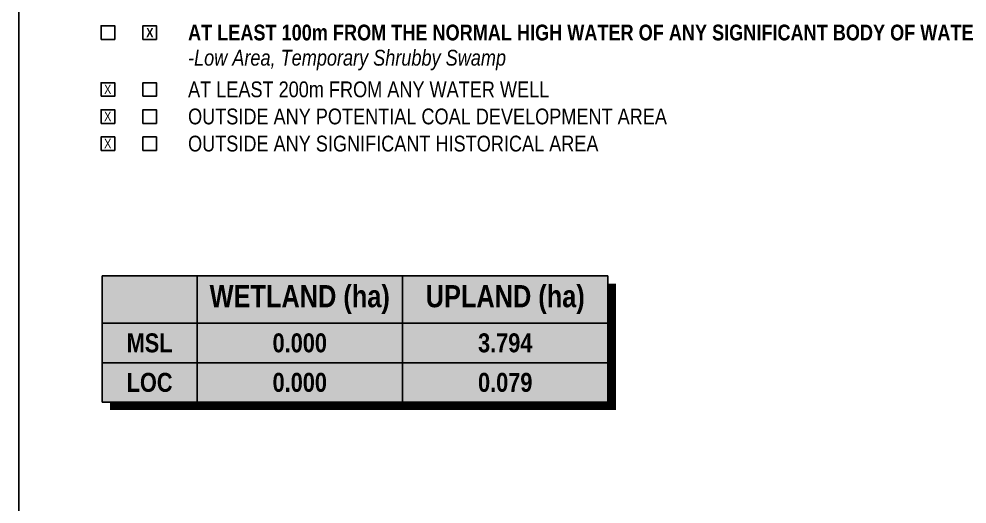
# Paper-space layout '1 of 7' of a CAD drawing. Extents: x -1122 to -42, y -10 to 1768.
# Drawn here: x -1070 to -470, y 581 to 888 of the extents above; entities that cross this region are included whole.
import ezdxf

# ---------------------------------------------------------------- set-up
doc = ezdxf.new("R2010")
doc.units = 0
doc.header["$LTSCALE"] = 5
doc.layers.get('Defpoints').update_dxf_attribs({"color": 9})
for name, color, linetype in [('CG-BORDER', 2, 'Continuous'), ('CG-NOTES', 7, 'Continuous'), ('S-2', 2, 'Continuous')]:
    doc.layers.add(name, color=color, linetype=linetype)
doc.styles.add('0', font='ARIALN.TTF')
doc.styles.add('100L', font='ARIALN.TTF', dxfattribs={"height": 11})
doc.styles.add('80', font='ARIALN.TTF', dxfattribs={"height": 10})

# ---------------------------------------------------------------- blocks, each defined once
blk = doc.blocks.new('wsborder')
at = {"layer": 'S-2'}
blk.add_lwpolyline([(1027.25, 51.5), (52.25, 51.5), (52.25, 1726.5), (1027.25, 1726.5)], close=True, dxfattribs=at)
at = {"style": '80', "flags": 1}
blk.add_attdef('PAGENUMBER', (52.25, 51.5), '', height=10, rotation=90, dxfattribs=at)
blk = doc.blocks.new('*U167')
for points in [[(0, 0), (8.6, 0), (8.6, 8.6), (0, 8.6)], [(26.42, 0), (35.02, 0), (35.02, 8.6), (26.42, 8.6)]]:
    blk.add_lwpolyline(points, close=True)
at = {"color": 240, "insert": (28.15, 7.3), "char_height": 6, "attachment_point": 1, "style": '80'}
blk.add_mtext_dynamic_manual_height_columns('\\pi0.40147;{\\fArial Narrow|b1|i0|c0|p34;X}', width=5.3787, gutter_width=50, heights=[0], dxfattribs=at)
at = {"layer": 'CG-NOTES', "insert": (55.02, 4.3), "char_height": 9.99996, "width": 505.3231, "attachment_point": 4, "style": '80'}
blk.add_mtext('{\\fArial Narrow|b1|i0|c0|p34;\\C240;AT LEAST 100m FROM THE NORMAL HIGH WATER OF ANY SIGNIFICANT BODY OF WATER}', dxfattribs=at)
blk = doc.blocks.new('*U115')
for points in [[(0, 0), (8.6, 0), (8.6, 8.6), (0, 8.6)], [(26.42, 0), (35.02, 0), (35.02, 8.6), (26.42, 8.6)]]:
    blk.add_lwpolyline(points, close=True)
at = {"insert": (1.47, 7.39), "char_height": 6, "attachment_point": 1, "style": '80'}
blk.add_mtext_dynamic_manual_height_columns('\\pi0.43422;X', width=5.3787, gutter_width=50, heights=[0], dxfattribs=at)
at = {"layer": 'CG-NOTES', "insert": (55.02, 4.3), "char_height": 10, "width": 228.1891, "attachment_point": 4, "style": '80'}
blk.add_mtext('AT LEAST 200m FROM ANY WATER WELL', dxfattribs=at)
blk = doc.blocks.new('*U116')
for points in [[(0, 0), (8.6, 0), (8.6, 8.6), (0, 8.6)], [(26.42, 0), (35.02, 0), (35.02, 8.6), (26.42, 8.6)]]:
    blk.add_lwpolyline(points, close=True)
at = {"insert": (1.47, 7.39), "char_height": 6, "attachment_point": 1, "style": '80'}
blk.add_mtext_dynamic_manual_height_columns('\\pi0.43422;X', width=5.3787, gutter_width=50, heights=[0], dxfattribs=at)
at = {"layer": 'CG-NOTES', "insert": (55.02, 4.3), "char_height": 10, "width": 303.1138, "attachment_point": 4, "style": '80'}
blk.add_mtext('OUTSIDE ANY POTENTIAL COAL DEVELOPMENT AREA', dxfattribs=at)
blk = doc.blocks.new('*U118')
for points in [[(0, 0), (8.6, 0), (8.6, 8.6), (0, 8.6)], [(26.42, 0), (35.02, 0), (35.02, 8.6), (26.42, 8.6)]]:
    blk.add_lwpolyline(points, close=True)
at = {"insert": (1.47, 7.39), "char_height": 6, "attachment_point": 1, "style": '80'}
blk.add_mtext_dynamic_manual_height_columns('\\pi0.43422;X', width=5.3787, gutter_width=50, heights=[0], dxfattribs=at)
at = {"layer": 'CG-NOTES', "insert": (55.02, 4.3), "char_height": 10, "width": 259.8056, "attachment_point": 4, "style": '80'}
blk.add_mtext('OUTSIDE ANY SIGNIFICANT HISTORICAL AREA', dxfattribs=at)
blk = doc.blocks.new('*T174')
at = {"layer": 'CG-NOTES', "color": 0, "lineweight": -2, "transparency": 16777216}
for p, q in [((0, 0), (320, 0)), ((0, 0), (0, -80)), ((60, 0), (60, -80)), ((190, 0), (190, -80)), ((320, 0), (320, -80)), ((0, -30), (320, -30)), ((0, -55), (320, -55)), ((0, -80), (60, -80))]:
    blk.add_line(p, q, dxfattribs=at)
at = {"layer": 'CG-NOTES', "color": 254, "transparency": 16777216}
for points in [[(0, 0), (0, -30), (60, 0), (60, -30)], [(60, 0), (60, -30), (190, 0), (190, -30)], [(190, 0), (190, -30), (320, 0), (320, -30)], [(0, -30), (0, -55), (60, -30), (60, -55)], [(60, -30), (60, -55), (190, -30), (190, -55)], [(190, -30), (190, -55), (320, -30), (320, -55)], [(0, -55), (0, -80), (60, -55), (60, -80)], [(60, -55), (60, -80), (190, -55), (190, -80)], [(190, -55), (190, -80), (320, -55), (320, -80)]]:
    blk.add_solid(points, dxfattribs=at)
at = {"layer": 'Defpoints', "color": 8, "linetype": 'ByBlock', "lineweight": 0, "transparency": 16777216}
blk.add_line((60, -80), (320, -80), dxfattribs=at)
at = {"layer": 'CG-NOTES', "color": 154, "transparency": 16777216, "char_height": 14, "width": 125, "attachment_point": 5, "style": '100L'}
for s, insert in [('{\\fArial Narrow|b1|i0|c0|p34;WETLAND (ha)}', (125, -15)), ('{\\fArial Narrow|b1|i0|c0|p34;UPLAND (ha)}', (255, -15))]:
    blk.add_mtext(s, dxfattribs=dict(at, insert=insert))
at = {"layer": 'CG-NOTES', "color": 1, "transparency": 16777216, "char_height": 12, "attachment_point": 5, "style": '0'}
for s, insert, width in [('{\\fArial Narrow|b1|i0|c0|p34;\\C240;MSL}', (30, -42.5), 55), ('{\\fArial Narrow|b1|i0|c0|p34;\\C240;0.000}', (125, -42.5), 125), ('{\\fArial Narrow|b1|i0|c0|p34;\\C240;3.794}', (255, -42.5), 125), ('{\\fArial Narrow|b1|i0|c0|p34;\\C240;LOC}', (30, -67.5), 55), ('{\\fArial Narrow|b1|i0|c0|p34;\\C240;0.000}', (125, -67.5), 125), ('{\\fArial Narrow|b1|i0|c0|p34;\\C240;0.079}', (255, -67.5), 125)]:
    blk.add_mtext(s, dxfattribs=dict(at, insert=insert, width=width))
blk = doc.blocks.new('*U173')
at = {"layer": 'CG-NOTES'}
for p, q in [((-153.38, 20.73), (166.62, 20.73)), ((-153.38, -1.71), (-153.38, 20.73)), ((166.62, 20.73), (166.62, -1.71)), ((-153.38, -59.27), (-153.38, -1.71)), ((166.62, -1.71), (166.62, -59.27)), ((166.62, -59.27), (-153.38, -59.27))]:
    blk.add_line(p, q, dxfattribs=at)
at = {"layer": 'CG-NOTES', "const_width": 5, "flags": 128}
for points in [[(169.12, -1.76), (169.12, 15.73)], [(169.12, -1.76), (169.12, -61.77), (-148.38, -61.77)]]:
    blk.add_lwpolyline(points, dxfattribs=at)

psp = doc.layouts.new('1 of 7')

# ---------------------------------------------------------------- block references
psp.add_blockref('*T174', (-1016.94, 725.54))
at = {"layer": 'CG-BORDER'}
psp.add_blockref('wsborder', (-1121.83, -9.7), dxfattribs=at)
at = {"layer": 'CG-NOTES'}
for name, p in [('*U167', (-1017.62, 875.13)), ('*U115', (-1017.62, 839.16)), ('*U116', (-1017.62, 822.01)), ('*U118', (-1017.62, 804.85)), ('*U173', (-863.56, 704.81))]:
    psp.add_blockref(name, p, dxfattribs=at)

# ---------------------------------------------------------------- texts
at = {"layer": 'CG-NOTES', "insert": (-962.61, 862.04), "char_height": 10, "width": 505.3231, "attachment_point": 4, "style": '80'}
psp.add_mtext('{\\fArial Narrow|b0|i1|c0|p34;\\C240;-Low Area, Temporary Shrubby Swamp}', dxfattribs=at)

doc.saveas('drawing.dxf')
